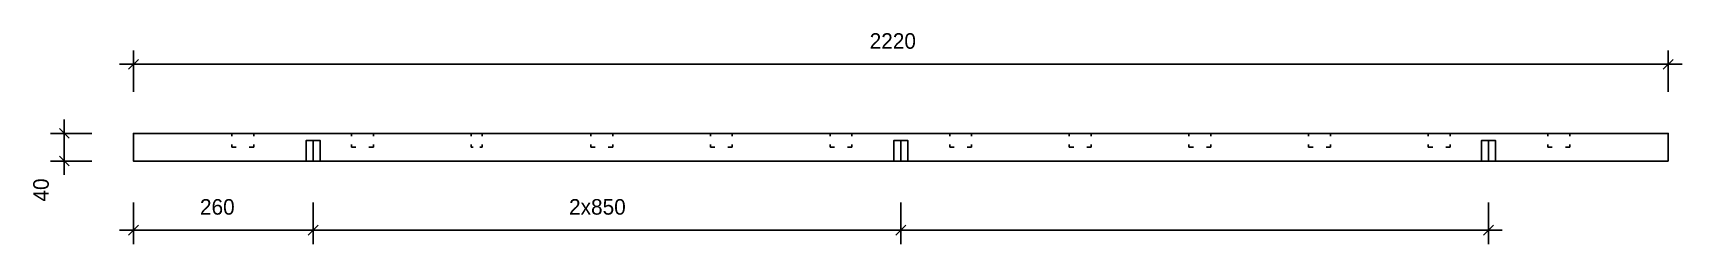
# Model space of a CAD drawing. Header units: millimetres. Extents: x -145 to 2240, y -120 to 185.
import ezdxf
from ezdxf.enums import TextEntityAlignment as Align

# ---------------------------------------------------------------- set-up
doc = ezdxf.new("R2010")
doc.units = ezdxf.units.MM
for name, color, linetype in [('CONTOUR', 7, 'CONTINUOUS'), ('CUT_BALUSTER', 7, 'CONTINUOUS'), ('DIMLINES', 7, 'CONTINUOUS'), ('DIMLINESTEXT', 7, 'CONTINUOUS'), ('DRILLINGSSIDE', 7, 'CONTINUOUS')]:
    doc.layers.add(name, color=color, linetype=linetype)

msp = doc.modelspace()

# ---------------------------------------------------------------- linework, layer by layer
at = {"layer": 'CONTOUR', "color": 0, "linetype": '0'}
msp.add_lwpolyline([(2220.001, 0), (0, 0), (0, 40), (2220.001, 40), (2220.001, 0)], dxfattribs=at)
at = {"layer": 'CUT_BALUSTER', "color": 1}
for p, q in [((148.552, 40), (142.202, 40)), ((142.202, 40), (142.202, 36)), ((142.202, 24), (142.202, 20)), ((173.952, 40), (167.602, 40)), ((173.952, 36), (173.952, 40)), ((173.952, 20), (173.952, 24)), ((321.629, 40), (315.279, 40)), ((315.279, 40), (315.279, 36)), ((315.279, 24), (315.279, 20)), ((347.029, 40), (340.679, 40)), ((347.029, 36), (347.029, 40)), ((347.029, 20), (347.029, 24)), ((491.531, 40), (488.356, 40)), ((488.356, 40), (488.356, 36)), ((488.356, 24), (488.356, 20)), ((504.231, 40), (501.056, 40)), ((504.231, 36), (504.231, 40)), ((504.231, 20), (504.231, 24)), ((667.783, 40), (661.433, 40)), ((661.433, 40), (661.433, 36)), ((661.433, 24), (661.433, 20)), ((693.183, 40), (686.833, 40)), ((693.183, 36), (693.183, 40)), ((693.183, 20), (693.183, 24)), ((840.86, 40), (834.51, 40)), ((834.51, 40), (834.51, 36)), ((834.51, 24), (834.51, 20)), ((866.26, 40), (859.91, 40)), ((866.26, 36), (866.26, 40)), ((866.26, 20), (866.26, 24)), ((1013.937, 40), (1007.587, 40)), ((1007.587, 40), (1007.587, 36)), ((1007.587, 24), (1007.587, 20)), ((1039.337, 40), (1032.987, 40)), ((1039.337, 36), (1039.337, 40)), ((1039.337, 20), (1039.337, 24)), ((1187.014, 40), (1180.664, 40)), ((1180.664, 40), (1180.664, 36)), ((1180.664, 24), (1180.664, 20)), ((1212.414, 40), (1206.064, 40)), ((1212.414, 36), (1212.414, 40)), ((1212.414, 20), (1212.414, 24)), ((1360.091, 40), (1353.741, 40)), ((1353.741, 40), (1353.741, 36)), ((1353.741, 24), (1353.741, 20)), ((1385.491, 40), (1379.141, 40)), ((1385.491, 36), (1385.491, 40)), ((1385.491, 20), (1385.491, 24)), ((1533.168, 40), (1526.818, 40)), ((1526.818, 40), (1526.818, 36)), ((1526.818, 24), (1526.818, 20)), ((1558.568, 40), (1552.218, 40)), ((1558.568, 36), (1558.568, 40)), ((1558.568, 20), (1558.568, 24)), ((1706.245, 40), (1699.895, 40)), ((1699.895, 40), (1699.895, 36)), ((1699.895, 24), (1699.895, 20)), ((1731.645, 40), (1725.295, 40)), ((1731.645, 36), (1731.645, 40)), ((1731.645, 20), (1731.645, 24)), ((1879.322, 40), (1872.972, 40)), ((1872.972, 40), (1872.972, 36)), ((1872.972, 24), (1872.972, 20)), ((1904.722, 40), (1898.372, 40)), ((1904.722, 36), (1904.722, 40)), ((1904.722, 20), (1904.722, 24)), ((2052.399, 40), (2046.049, 40)), ((2046.049, 40), (2046.049, 36)), ((2046.049, 24), (2046.049, 20)), ((2077.799, 40), (2071.449, 40)), ((2077.799, 36), (2077.799, 40)), ((2077.799, 20), (2077.799, 24)), ((142.202, 20), (148.552, 20)), ((167.602, 20), (173.952, 20)), ((315.279, 20), (321.629, 20)), ((340.679, 20), (347.029, 20)), ((488.356, 20), (491.531, 20)), ((501.056, 20), (504.231, 20)), ((661.433, 20), (667.783, 20)), ((686.833, 20), (693.183, 20)), ((834.51, 20), (840.86, 20)), ((859.91, 20), (866.26, 20)), ((1007.587, 20), (1013.937, 20)), ((1032.987, 20), (1039.337, 20)), ((1180.664, 20), (1187.014, 20)), ((1206.064, 20), (1212.414, 20)), ((1353.741, 20), (1360.091, 20)), ((1379.141, 20), (1385.491, 20)), ((1526.818, 20), (1533.168, 20)), ((1552.218, 20), (1558.568, 20)), ((1699.895, 20), (1706.245, 20)), ((1725.295, 20), (1731.645, 20)), ((1872.972, 20), (1879.322, 20)), ((1898.372, 20), (1904.722, 20)), ((2046.049, 20), (2052.399, 20)), ((2071.449, 20), (2077.799, 20))]:
    msp.add_line(p, q, dxfattribs=at)
at = {"layer": 'DIMLINES', "color": 0}
for p, q in [((7.071, 147.071), (-7.071, 132.929)), ((0, 160), (0, 100)), ((2227.072, 147.071), (2212.93, 132.929)), ((2220.001, 160), (2220.001, 100)), ((-20, 140), (2240.001, 140)), ((-100, -20), (-100, 60)), ((-120, 40), (-60, 40)), ((-107.071, 47.071), (-92.929, 32.929)), ((-120, 0), (-60, 0)), ((-107.071, 7.071), (-92.929, -7.071)), ((0, -120), (0, -60)), ((260, -120), (260, -60)), ((1110.001, -120), (1110.001, -60)), ((1960.001, -120), (1960.001, -60)), ((7.071, -92.929), (-7.071, -107.071)), ((267.071, -92.929), (252.929, -107.071)), ((1117.072, -92.929), (1102.929, -107.071)), ((1967.072, -92.929), (1952.93, -107.071)), ((-20, -100), (1980.001, -100))]:
    msp.add_line(p, q, dxfattribs=at)
at = {"layer": 'DRILLINGSSIDE', "color": 3}
for p, q in [((260, 0), (260, 30)), ((1110.001, 0), (1110.001, 30)), ((1960.001, 0), (1960.001, 30))]:
    msp.add_line(p, q, dxfattribs=at)
at = {"layer": 'DRILLINGSSIDE', "color": 3, "linetype": '3'}
for points in [[(250, 0), (250, 30), (270, 30), (270, 0)], [(1100.001, 0), (1100.001, 30), (1120.001, 30), (1120.001, 0)], [(1950.001, 0), (1950.001, 30), (1970.001, 30), (1970.001, 0)]]:
    msp.add_lwpolyline(points, dxfattribs=at)

# ---------------------------------------------------------------- texts
at = {"layer": 'DIMLINESTEXT'}
msp.add_text('2220', height=22.5, dxfattribs=at).set_placement((1064.927, 185), align=Align.TOP_LEFT)
for s, rotation, p in [('40', 90, (-145, -58.573)), ('260', -360, (96.195, -55)), ('2x850', -360, (630.108, -55))]:
    msp.add_text(s, height=22.5, rotation=rotation, dxfattribs=at).set_placement(p, align=Align.TOP_LEFT)

doc.saveas('drawing.dxf')
